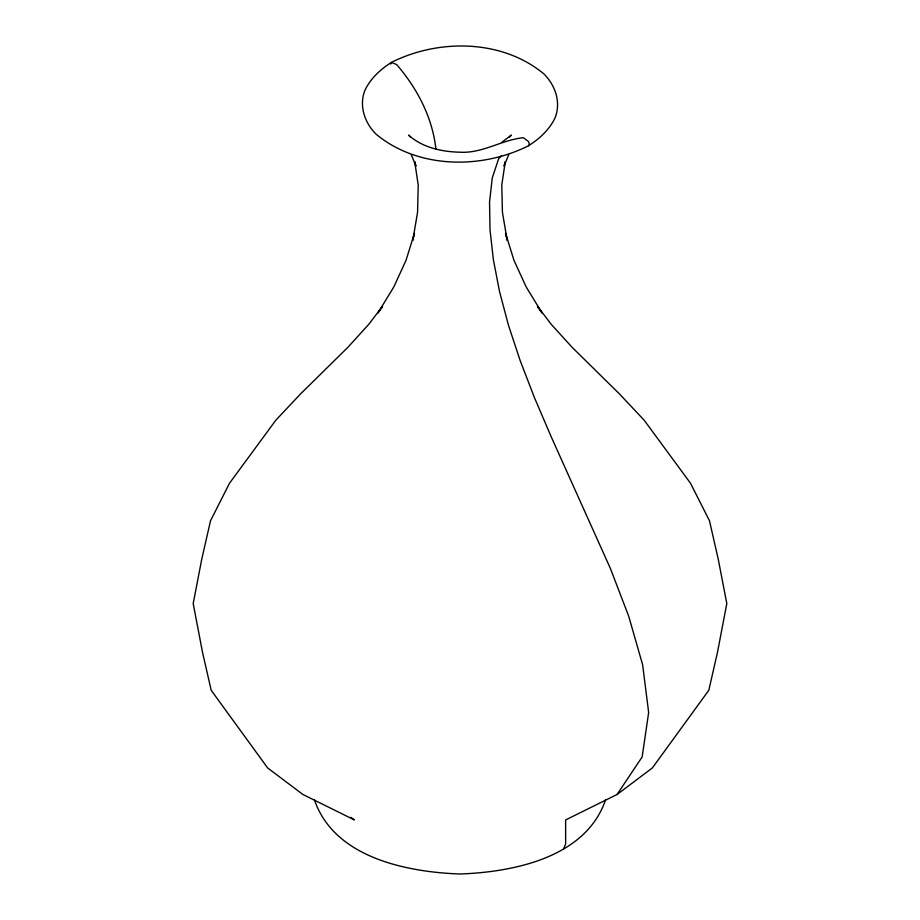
<?xml version="1.0" encoding="UTF-8"?>
<svg xmlns="http://www.w3.org/2000/svg" width="920" height="920" viewBox="0 0 920 920"><rect width="100%" height="100%" fill="white"/><g stroke="black" fill="none" stroke-linecap="round" stroke-linejoin="round"><path stroke-width="1.38" d="M505.229 161.977L501.779 185.035L502.435 212.324L507.184 240.35L505.574 233.3L513.981 260.337L526.171 286.925L542.133 313.076L537.498 306.613M505.011 162L504.079 166.083L508.725 154.64M605.59 799.721C586.086 857.509 513.659 872.079 460 874C406.341 872.079 333.914 857.509 314.41 799.721M563.442 849.263L565.639 843.973L565.639 819.938L617.056 794.5L652.36 767.947L708.814 690.287L717.588 651.797L726.8 603.577L718.279 559.348L709.481 520.754L690.483 483.218L644.241 420.302L619.62 394.093L571.872 347.058L551.241 324.334L537.832 306.74M390.678 64.032L391.414 62.399C438.702 38.617 502.193 39.203 543.996 74.002C555.599 85.652 561.453 103.04 554.691 118.703C548.803 130.249 539.384 138.828 528.586 145.716C481.298 169.498 417.806 168.912 376.004 134.113C364.4 122.463 358.547 105.075 365.309 89.412C371.197 77.866 380.615 69.299 391.414 62.399L396.681 64.584C417.346 88.573 432.446 117.461 435.93 149.236M528.586 145.716L529.322 144.083L528.586 141.588L523.319 137.701C501.446 139.966 482.517 153.513 460 152.214C441.726 151.754 422.522 147.671 408.595 135.079L410.527 137.057M617.056 794.5L642.148 756.953L648.657 712.505L642.631 664.792L628.728 616.285L610.431 568.56L551.344 437.092L534.497 397.762L520.122 360.49L508.438 325.128L499.514 291.502L493.361 259.612L490.003 229.643L489.543 202.089L492.269 177.893L498.709 158.631L501.469 155.641M382.501 306.613L377.867 313.076L393.829 286.925L406.019 260.337L414.425 233.3L412.815 240.35L417.565 212.324L418.22 185.035L414.77 161.977M382.168 306.74L368.759 324.334L348.128 347.058L300.38 394.093L275.758 420.302L229.517 483.218L210.519 520.754L201.721 559.348L193.2 603.577L202.411 651.797L211.186 690.287L267.639 767.947L302.945 794.5L354.361 819.938L350.968 817.385M509.473 137.057L511.405 135.079L501.975 142.174M411.274 154.64L415.921 166.083L414.989 162"/></g></svg>
